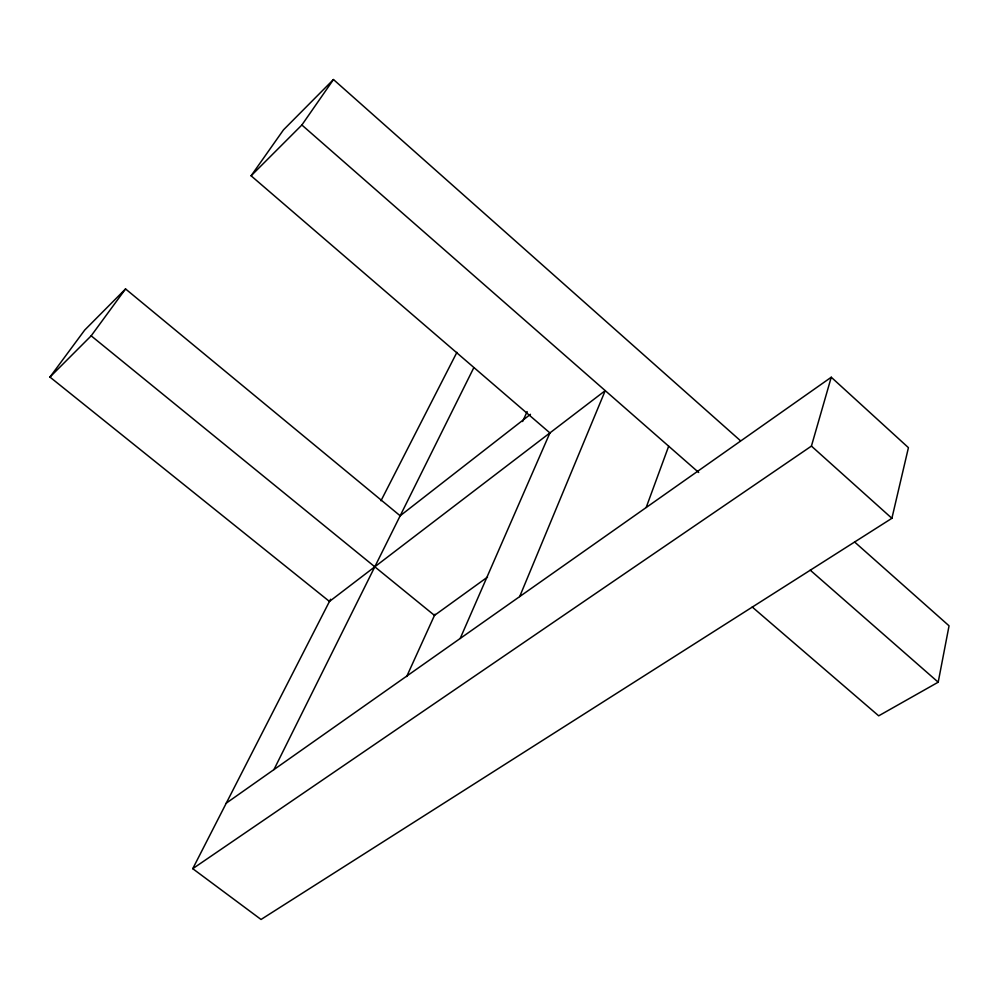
<?xml version="1.0" encoding="UTF-8"?>
<svg xmlns="http://www.w3.org/2000/svg" width="999" height="999" viewBox="0 0 999 999"><rect width="100%" height="100%" fill="white"/><g stroke="black" fill="none" stroke-linecap="round" stroke-linejoin="round"><path stroke-width="1.5" d="M752.235 607.017L878.695 715.833L938.198 682.192L949.05 625.811L854.62 542.007M330.582 599.25L192.745 868.68L261.039 919.467L891.895 518.306L908.428 447.664L831.255 377.235L226.249 803.171M192.745 868.68L811.425 446.091L831.255 377.235M646.191 507.442L668.681 446.191M519.68 596.59L605.232 390.634L329.458 601.46L49.95 377.073L84.715 330.057L125.549 288.936L400.174 515.784L530.457 414.31M460.189 638.486L549.912 432.929M406.668 676.56L435.015 614.21M522.627 421.516L527.135 411.588M273.963 769.58L473.763 367.782M380.981 500.761L456.918 352.322M550.124 433.104L251.099 175.799L301.873 125L333.466 79.533L740.359 440.621M251.099 175.799L283.479 129.87L333.466 79.533M49.95 377.073L91.171 335.826L125.549 288.936M487.512 577.085L434.478 615.396L91.171 335.826M301.873 125L698.701 472.477M810.226 570.142L938.198 682.192M811.425 446.091L891.895 518.306"/></g></svg>
